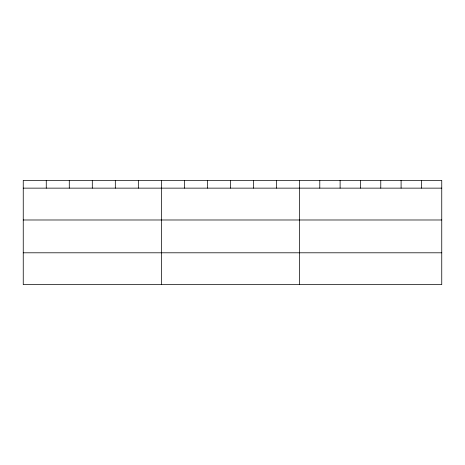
<?xml version="1.0" encoding="UTF-8"?>
<svg xmlns="http://www.w3.org/2000/svg" width="465" height="465" viewBox="0 0 465 465"><rect width="100%" height="100%" fill="white"/><g stroke="black" fill="none" stroke-linecap="round" stroke-linejoin="round"><path stroke-width="0.7" d="M441.75 219.986L441.75 180.356L23.25 180.356L23.25 284.644L441.75 284.644L441.75 219.986L23.25 219.986M23.25 188.139L441.75 188.139M23.25 252.797L441.75 252.797M421.424 180.356L421.424 188.139M401.097 180.356L401.097 188.139M380.771 180.356L380.771 188.139M360.439 180.356L360.439 188.139M340.113 180.356L340.113 188.139M319.786 180.356L319.786 188.139M299.46 180.356L299.46 284.644M276.443 180.356L276.443 188.139M253.425 180.356L253.425 188.139M230.407 180.356L230.407 188.139M207.39 180.356L207.39 188.139M184.373 180.356L184.373 188.139M161.355 180.356L161.355 284.644M138.338 180.356L138.338 188.139M115.32 180.356L115.32 188.139M92.303 180.356L92.303 188.139M69.285 180.356L69.285 188.139M46.267 180.356L46.267 188.139"/></g></svg>
